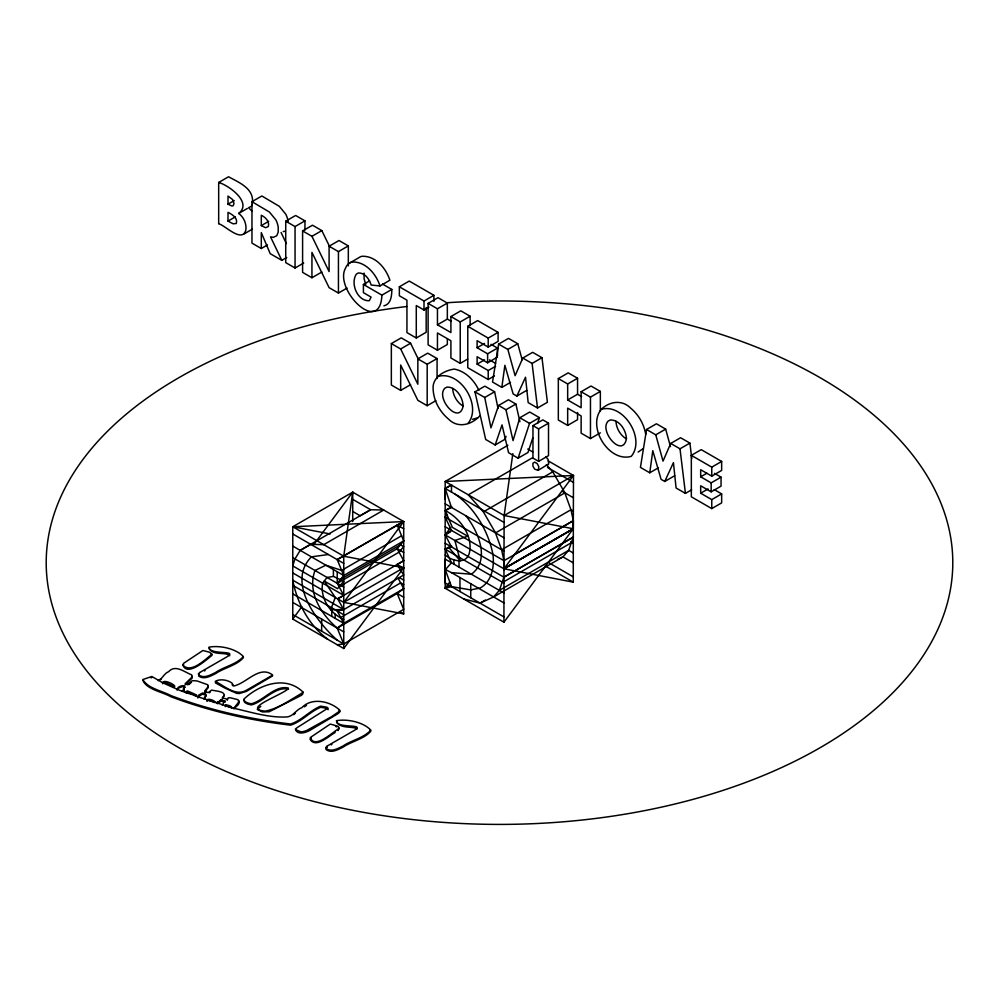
<?xml version="1.0" encoding="UTF-8"?>
<svg xmlns="http://www.w3.org/2000/svg" width="999" height="999" viewBox="0 0 999 999"><rect width="100%" height="100%" fill="white"/><g stroke="black" fill="none" stroke-linecap="round" stroke-linejoin="round"><path stroke-width="1.5" d="M503.933 616.907L445.179 582.991L445.179 559.115L503.933 593.031M503.933 570.354L504.145 515.521L512.824 453.658M573.276 530.319L573.501 475.487L548.264 460.914M564.66 492.42L570.953 509.752L573.326 520.666L573.276 582.142L503.933 568.793L503.971 560.701L501.598 549.787L495.317 532.467M514.535 554.582L573.326 520.666L573.276 528.758L503.933 622.177L445.179 588.261L445.179 481.481L507.867 445.292M573.326 520.666L503.971 560.701L503.933 622.177M292.769 619.08L292.769 526.76L343.743 556.193L403.708 567.744L343.743 648.513L292.769 619.08L301.835 606.718M219.093 702.497L217.357 703.171L217.357 702.022L219.068 701.685L220.891 699.687L225 701.136L225 702.272L220.891 700.836L219.093 702.497L219.093 701.36M382.555 284.091L391.808 289.435L381.918 295.142C379.982 336.388 333.716 289.211 345.492 268.244A25.737 14.86 60 0 1 351.923 262.013C365.572 261.263 376.123 273.951 379.995 285.939L389.897 280.22C386.014 268.244 375.462 255.557 361.813 256.293A25.737 14.86 60 0 0 358.891 257.68L349.001 263.386M391.808 289.435C391.82 295.417 391.096 304.283 383.903 305.819M445.154 569.88L451.486 562.762L445.179 549.2L450.499 546.141M185.502 692.432L187.263 690.883C214.723 702.21 174.588 689.747 173.389 687.1C179.383 686.875 164.123 678.433 162.5 682.629L151.823 676.485L142.795 679.557C147.977 688.536 161.838 690.709 170.941 695.604C209.365 710.139 249.812 719.155 290.572 724.013C301.611 720.641 309.765 710.551 320.654 706.168L326.011 707.042A3.347 1.936 0 0 1 328.009 708.104L297.365 727.472L295.367 729.033L295.716 729.645L301.448 732.067L306.368 730.669L331.606 716.67L339.66 711.101M364.111 273.102L364.098 278.721L365.721 284.578M522.177 359.777L517.744 343.718L508.516 338.386L498.626 344.093L492.519 382.018L501.835 387.387L504.882 365.284L513.149 393.931L516.858 396.066L526.748 390.347M670.491 446.64L665.659 429.108L656.43 423.788L646.54 429.495L640.434 467.407L649.75 472.789L652.797 450.686L661.063 479.32L664.772 481.456L674.662 475.749M292.769 572.927L343.743 602.36L403.708 613.898L403.708 521.578L352.722 492.145L343.743 556.193L343.743 648.513M217.607 703.808L217.357 703.171M493.593 596.952L499.338 590.384L503.933 577.185L573.276 537.15L568.681 550.349L562.949 556.905L493.593 596.952L480.057 603.121L463.673 598.938M229.733 655.744C225.662 651.535 213.986 655.943 209.228 648.913L209.266 647.814M537.537 423.464L539.448 417.657L529.72 412.038L519.83 417.757L513.049 440.609L505.969 409.752L498.563 405.469L490.959 427.859L484.727 397.49L474.975 391.858L484.865 386.151L494.617 391.783L498.051 408.491M339.21 728.383L338.211 726.335L330.307 724.063L310.314 737.524C314.76 749.824 333.079 731.605 339.21 728.383L337.924 730.569L337.924 729.42M474.975 391.858L485.676 439.473L495.167 444.955L502.035 424.9L508.578 452.697L518.094 458.191L529.557 423.376L539.448 417.657M532.767 437.974L527.984 452.485L518.094 458.191M506.043 436.376L505.057 439.248L495.167 444.955M185.14 684.902L192.195 678.034L191.671 675.998M252.272 204.233L251.448 206.206L248.601 207.73L252.223 211.326M516.858 396.066L525.524 377.21L528.171 402.597L537.512 407.992L547.402 402.272L541.982 357.704L532.679 352.335L522.789 358.042L515.109 375.711L507.854 349.425L498.626 344.093M691.77 458.479L689.897 443.106L680.594 437.737L670.704 443.444L663.024 461.113L655.769 434.827L646.54 429.495M664.772 481.456L673.438 462.599L676.086 487.999L685.426 493.381L691.608 489.81M357.28 728.82C351.448 725.948 341.97 728.945 336.638 722.477L337.075 721.153M198.913 674.313L198.739 676.123C203.996 679.982 210.564 676.073 215.584 673.613C224.113 667.757 236.551 665.559 243.369 657.704L243.306 657.067M300.2 550.374L310.714 544.33L323.776 544.655L383.728 510.039L370.666 509.715L300.2 550.374L294.967 558.928L292.769 565.909L343.743 595.342L337.662 598.851L343.743 609.615L403.708 574.999L397.177 564.485L403.708 560.726L397.177 548.701L403.708 540.896L397.177 525.024L403.708 521.578L343.743 602.36L403.708 567.744M503.933 583.116L445.179 549.2L451.486 546.915L445.179 534.877L451.486 530.407L445.179 517.22L446.903 514.547M314.573 543.543L352.722 492.145L352.722 521.59M503.846 568.756L573.276 528.758L504.145 515.521L445.179 481.481L573.501 475.487L503.933 568.793L573.276 528.758L503.933 568.793L445.179 534.877L450.686 527.46M455.282 494.268C474.775 508.079 488.236 530.906 492.932 554.333C494.505 566.608 491.945 581.555 480.144 588.024L470.741 589.897L451.486 586.625L445.179 588.261L449.712 582.167M182.18 690.958L184.228 689.71L183.329 688.898C187.712 684.852 181.081 685.102 178.509 687.225L176.973 690.022L178.022 688.224L182.755 686.538L184.99 687.399M188.786 684.64L191.496 682.242M186.301 693.119L187.263 692.02L196.066 695.716M194.855 695.828L233.791 708.266L239.285 701.286L237.812 699.662L230.394 697.777L228.247 697.839L227.21 700.311M295.617 729.882C298.114 735.476 306.83 732.392 310.976 729.72L337.362 714.06L339.66 712.237L339.722 710.127C330.269 701.111 311.651 697.09 301.885 707.642C296.316 709.527 293.306 716.196 287.325 716.92C269.106 718.006 251.361 712.187 233.791 708.266M538.161 470.342L538.861 466.683L537.125 463.561L534.64 462.125L532.917 463.249L532.917 466.121L534.652 469.143L538.161 470.342L548.763 463.836L548.051 459.315L545.766 456.855M231.219 707.629C233.416 706.505 225.312 703.771 225.05 705.669M225 701.136C221.728 702.734 224.7 704.258 222.14 704.982M203.696 698.85C205.207 696.99 208.304 693.031 202.597 693.006L198.726 695.067L198.838 697.165L197.765 697.901M204.82 691.895L208.229 687.649L207.755 685.913M244.318 699.812C242.445 702.871 249.188 704.77 251.586 704.882C263.711 701.71 275.374 685.851 288.486 689.235M478.908 390.384C474.313 380.307 465.534 371.241 454.345 369.093C444.543 370.317 432.405 377.135 433.091 388.536C433.441 400.287 439.523 411.551 448.464 419.031C457.842 428.758 471.778 424.875 479.982 415.684M601.236 409.353C586.763 427.235 609.203 462.849 631.268 456.343C645.878 438.648 623.264 402.784 601.236 409.353C609.602 401.273 622.052 399.463 630.631 408.091C638.598 414.647 644.018 424.188 645.716 434.353M222.265 698.988L224.325 695.354M252.547 201.411C253.159 187.887 238.124 182.155 228.571 176.761L218.681 182.467L218.681 223.913C224.3 224.438 242.033 243.793 245.854 230.032C246.653 223.701 243.831 217.245 238.711 213.436L247.365 208.441M467.957 423.476C482.579 405.781 459.965 369.917 437.937 376.486M643.281 448.551L638.136 452.072M161.226 678.683L160.689 679.732M198.838 696.028L197.765 696.765M293.656 714.735L295.354 713.186M183.666 664.435L182.904 665.109C187.288 677.16 206.618 659.64 212 655.332L211.388 654.258M310.314 738.673L311.076 737.986M205.27 697.115L204.758 698.763M205.419 696.815L206.181 695.966M214.236 702.572C217.495 701.111 205.444 696.952 206.88 701.111M260.801 706.305L257.267 709.465L262.4 711.937L269.181 711.775L301.598 695.217L302.872 693.781L302.522 692.357M398.289 578.471L403.708 588.698L397.177 593.481L337.225 628.096C321.178 614.397 306.955 592.095 314.997 570.491L325.874 565.197L341.646 570.392L401.598 535.776M228.009 204.158L231.78 205.994L233.167 205.769L234.003 203.559L232.767 199.688L228.009 196.054L228.009 204.158L234.191 200.599M267.482 244.942L261.301 248.514L251.96 243.132L251.96 201.686L261.85 195.979L279.345 206.356L285.776 214.198A15.509 8.954 60 0 1 288.099 221.553M228.009 221.104L233.117 223.801L236.263 223.514C238.162 217.969 232.143 214.435 228.009 212.362L228.009 221.104L235.427 216.82M243.706 234.141L252.36 229.146M261.301 225.599L265.584 227.71L268.331 226.523C269.792 221.541 265.484 217.22 261.301 215.272L261.301 225.599L268.719 221.316M303.708 263.012L295.055 268.007L285.726 262.625L285.726 221.179L295.617 215.472L304.945 220.854L304.945 230.07M285.726 221.179L295.055 226.573L304.945 220.854M321.828 272.04L311.938 277.747L302.597 272.365L302.597 230.919L312.487 225.212L321.828 230.607L329.745 246.878M302.597 230.919L311.938 236.313L321.828 230.607M261.301 248.514L261.301 232.605L270.205 253.659L281.805 260.352L286.75 257.505M311.938 236.313L329.096 271.578L329.096 246.229L338.998 240.509L348.326 245.904L348.326 265.859M329.096 246.229L338.436 251.611L348.326 245.904M311.938 277.747L311.938 252.372L329.096 287.662L338.436 293.057L347.09 288.049M379.995 285.939L371.166 285.052C369.443 279.295 364.91 272.615 358.216 272.977L356.331 274.151C350.125 283.516 357.417 301.373 369.293 300.711L371.091 297.09L363.411 292.657L363.411 284.465L369.593 280.894M426.173 307.555L426.173 332.28L416.283 337.999L406.943 332.605L406.943 300.15L399.35 295.766L399.35 286.788L409.24 281.069L433.903 295.304L433.903 301.298M399.35 286.788L424.013 301.024L433.903 295.304M447.34 338.761L447.34 344.505L437.45 350.212L428.109 344.83L428.109 303.384L437.999 297.677L447.34 303.072L447.34 319.068L437.45 324.775L437.45 308.778L447.34 303.072M416.283 337.999L416.283 305.544L424.013 310.002L428.958 307.155M410.577 384.69L400.674 390.397L391.346 385.015L391.346 343.581L401.236 337.862L410.577 343.256L418.494 359.528M437.45 324.775L450.911 332.542L450.911 316.546L460.801 310.839L470.129 316.221L470.129 325.437M391.346 343.581L400.674 348.963L410.577 343.256M450.911 316.546L460.239 321.94L470.129 316.221M494.393 375.961L488.211 379.533L467.782 367.732L467.782 326.298L477.672 320.579L498.101 332.38L498.101 341.358L488.211 347.078L477.122 340.671L477.122 347.739L487.612 353.796L497.502 348.089L497.502 355.569M400.674 348.963L417.844 384.228L417.844 358.878L427.734 353.159L437.075 358.554L437.075 378.509M417.844 358.878L427.185 364.26L437.075 358.554M467.782 326.298L488.211 338.087L498.101 332.38M477.122 347.739L484.54 343.456M437.45 350.212L437.45 332.967L450.911 340.746L450.911 357.992L460.239 363.374L467.657 359.091M497.502 357.068L487.612 362.787L477.122 356.73L477.122 364.136L484.54 359.852M507.854 349.425L517.744 343.718M400.674 390.397L400.674 365.022L417.844 400.312L427.185 405.706L435.839 400.711M477.122 364.136L488.211 370.542L495.629 366.258M522.789 358.042L532.092 363.424L541.982 357.704M501.835 387.387L510.489 382.392M484.727 397.49L494.617 391.783M498.563 405.469L508.454 399.762L515.871 404.046L519.905 421.678M330.194 533.966L292.769 526.76L352.722 492.145M577.559 412.5L577.559 419.68L567.669 425.399L558.329 420.005L558.329 378.571L568.219 372.864L577.559 378.246L577.559 394.243L567.669 399.962L567.669 383.953L577.559 378.246M505.969 409.752L515.871 404.046M567.669 399.962L581.131 407.729L581.131 391.733L591.021 386.014L600.349 391.408L600.349 411.363M532.954 425.611L542.844 419.892L548.513 423.176L548.513 455.656L538.623 461.363L532.954 458.091L532.954 425.611L538.623 428.883L548.513 423.176M581.131 391.733L590.459 397.115L600.349 391.408M451.635 484.715L445.179 488.436L451.486 507.467L445.179 510.514L452.372 527.36L467.707 536.213L454.882 540.484L460.252 560.826L449.063 547.789L451.735 546.253M343.743 595.342L337.225 583.329L343.743 575.511L337.225 559.64L397.177 525.024L403.708 528.783M142.994 680.581C146.928 689.535 162.175 691.857 170.941 696.74C209.365 711.288 249.812 720.291 290.572 725.162C301.611 721.79 309.765 711.688 320.654 707.304L326.011 708.179A3.347 1.936 0 0 1 328.009 709.24L328.134 709.727M532.467 457.767L468.294 494.817L483.391 511.875L495.541 532.904L564.897 492.857L552.747 471.84L546.366 464.622M451.773 506.718L445.179 510.514C460.339 518.206 473.788 536.538 469.13 553.883C465.497 564.735 451.648 560.839 445.179 554.982M158.329 680.681L158.816 679.944A3.796 2.198 0 0 1 160.152 679.37C161.763 679.12 164.41 673.101 168.744 671.565C175.524 664.123 184.715 672.339 191.671 674.849L192.195 676.885L185.14 683.753L187.487 684.727L192.283 680.644L197.103 680.956L207.755 684.765L208.229 686.513L204.633 691.183L208.204 692.632L211.638 690.109C215.647 691.133 228.821 691.483 222.265 697.851L227.21 699.175M403.708 540.896L343.743 575.511L292.769 546.078M340.497 579.408L400.449 544.792L403.708 546.603L399.063 552.172L339.111 586.788M567.669 425.399L567.669 408.154L581.131 415.921L581.131 433.166L590.459 438.561L600.349 432.842M204.47 670.941L205.095 670.579M483.391 511.875L552.747 471.84M445.179 534.877L450.524 531.805M337.662 598.851L403.708 560.726M184.241 688.711L183.329 690.034L184.228 690.858M216.533 681.443L215.297 682.804L224.812 688.036L236.751 693.393L239.51 693.493L246.403 691.395L272.577 675.898M504.145 515.521L573.501 475.487M210.377 691.882L209.428 692.757M655.769 434.827L665.659 429.108M340.684 617.519L400.636 582.904L403.708 584.677M403.708 588.698L343.743 623.314L337.225 628.096L343.743 643.955L403.708 609.34L397.177 593.481L403.708 597.24M217.008 703.346L217.357 702.022M231.893 707.904L225.687 705.881L225.25 706.693M501.598 549.787L570.953 509.752L573.364 511.138M670.704 443.444L680.007 448.813L689.897 443.106M445.179 588.261L450.524 585.189M649.75 472.789L658.403 467.794M691.333 455.357L701.223 449.65L721.653 461.438L721.653 470.429L711.763 476.136L700.674 469.73L700.674 476.81L711.163 482.867L721.053 477.147L721.053 486.138L711.163 491.845L700.674 485.789L700.674 493.206L711.763 499.612L721.653 493.893L721.653 502.884L711.763 508.591L691.333 496.803L691.333 455.357L711.763 467.157L721.653 461.438M573.276 537.15L503.933 577.185L445.179 543.269M502.672 582.392L572.027 542.357M499.338 590.384L568.681 550.349L573.276 552.996M480.057 603.121L485.389 600.037M700.674 476.81L706.855 473.239M306.468 705.394L304.383 706.83M700.674 493.206L708.091 488.923M331.231 744.867L331.88 744.505M326.323 747.864L327.31 747.302M326.236 748.189L326.149 749.675C331.406 753.533 337.974 749.637 342.982 747.177C351.511 741.308 363.961 739.123 370.779 731.268L370.229 729.695M337.225 559.64L403.708 521.578L292.769 526.76M477.847 417.769L472.49 419.355M557.529 559.378L562.949 556.905L573.276 562.874M238.711 213.436C252.759 202.273 228.346 185.14 218.681 182.467M162.5 683.766L164.535 682.03L174.088 686.575M151.061 677.821L151.823 677.622M283.254 231.631L285.414 231.106M303.334 731.842L301.448 732.067M547.015 464.847L548.051 464.635M327.759 639.285C308.891 625.174 297.115 603.109 292.769 580.182L343.743 609.615L337.225 610.976L343.743 623.314L292.769 593.881M343.743 609.615L330.694 609.727L335.277 597.464L324.275 581.031L337.525 588.673L343.743 581.231L333.404 576.423L327.073 577.459L322.615 583.141C319.942 597.976 330.007 613.661 343.743 619.293M328.346 554.507L311.426 556.855C286.101 582.23 317.32 622.539 337.225 640.184M337.225 644.755L343.743 643.955L292.769 614.522M451.486 586.625L445.179 569.442L451.486 572.639L471.341 574.225C490.984 559.952 477.822 530.519 465.859 515.759M215.272 702.522L208.029 700.299L207.28 700.886M198.726 696.203L202.597 694.143L206.206 695.329M335.889 726.573L336.863 726.897M205.032 692.557L205.757 692.794M162.5 682.629L173.351 687.587M251.96 201.686L269.455 212.063L275.886 219.905A15.509 8.954 60 0 1 278.209 227.273L278.184 232.18L276.76 235.752L273.364 237.35L270.529 236.85L281.805 260.352M428.109 303.384L437.45 308.778M558.329 378.571L567.669 383.953M447.34 319.068L451.373 321.391M490.946 344.305L497.502 348.089M577.559 394.243L581.593 396.578M714.497 473.364L721.053 477.147M363.411 284.465L381.918 295.142M489.473 359.852L495.641 363.411M714.26 489.622L721.653 493.893M519.83 417.757L529.557 423.376M527.734 449.063L532.692 451.923M547.539 467.445L573.476 482.417M562.674 491.583L573.414 497.777M570.754 541.62L573.276 543.081M504.12 522.465L445.179 488.436L451.486 485.127L451.486 492.07M549.4 563.074L573.276 576.86M445.179 503.821L504.058 537.812M545.154 565.909L573.276 582.142M445.179 517.22L504.008 551.173M445.179 526.773L503.971 560.701M352.722 499.35L370.666 509.715L360.164 515.759L352.722 511.463M451.486 572.639L503.933 602.921M403.708 552.472L397.177 548.701L337.225 583.329L337.225 571.74M397.177 564.485L403.708 568.256M399.488 577.697L403.708 580.132M292.769 533.966L343.743 563.399M400.312 611.937L403.708 613.898M292.769 557.654L343.743 587.087M292.769 585.314L343.743 614.747M292.769 602.422L343.743 631.855M238.399 701.148C241.521 703.621 234.34 707.667 233.891 708.853M626.148 438.786C620.204 435.089 616.283 428.259 615.971 421.278M462.837 405.906C456.905 402.222 452.972 395.379 452.659 388.411M338.986 710.052L339.722 711.276M219.88 700.898L219.792 701.885M281.081 232.517L286.388 243.581M310.077 739.297C315.821 748.95 329.096 735.576 335.09 732.567L335.09 731.43M232.317 684.49L232.567 685.614M680.007 448.813L685.426 493.381M532.092 363.424L537.512 407.992M445.179 499.25L445.179 489.822M711.763 467.157L711.763 476.136M711.763 499.612L711.763 508.591M711.163 482.867L711.163 491.845M590.459 397.115L590.459 438.561M538.623 428.883L538.623 461.363M488.211 338.087L488.211 347.078M488.211 370.542L488.211 379.533M487.612 353.796L487.612 362.787M470.741 583.753L470.741 597.739M460.239 321.94L460.239 363.374M459.965 577.534L459.965 591.52M459.028 561.088L459.028 567.12M453.871 559.915L453.871 564.135M427.185 364.26L427.185 405.706M424.013 301.024L424.013 310.002M338.436 251.611L338.436 293.057M335.152 614.323L335.152 618.356M333.404 569.53L333.404 576.423M331.78 611.188L331.78 616.408M321.653 619.105L321.653 631.193M295.055 226.573L295.055 268.007M225.687 704.745L225.687 705.881M220.891 699.687L220.891 700.836M447.028 302.747A453.296 261.713 0 0 1 920.878 659.165A453.296 261.713 0 0 1 152.71 731.231A453.296 261.713 0 0 1 406.73 306.518M199.9 672.439L198.351 673.863L198.739 674.974C203.996 678.833 210.564 674.937 215.584 672.477C224.113 666.608 236.551 664.422 243.369 656.568C235.764 648.376 219.593 645.204 209.003 647.14L209.228 647.777C210.452 655.394 239.335 649.6 226.548 657.055L199.9 672.439M327.31 745.991L325.761 747.427L326.149 748.538C331.406 752.397 337.974 748.488 342.982 746.028C351.511 740.172 363.961 737.974 370.779 730.119C363.174 721.94 347.003 718.756 336.413 720.691L336.638 721.328C337.862 728.958 366.745 723.164 353.958 730.606L327.31 745.991M232.567 684.477L233.666 686.026C246.815 683.254 259.478 664.797 272.715 675.062L246.403 690.259C235.502 696.628 224.375 685.888 215.247 681.343C220.092 678.583 227.947 679.832 232.317 683.353L232.567 684.477M182.755 664.922C190.809 674.113 205.02 659.502 212 654.183L209.453 652.197L202.897 650.511L183.666 663.286L182.755 664.922M463.149 405.881C459.328 425.999 435.164 398.027 444.88 388.199L447.115 387.063C456.481 387.05 462.737 397.315 463.149 405.881M626.448 438.748C622.627 458.878 598.476 430.894 608.191 421.066L610.426 419.93C619.792 419.93 626.048 430.182 626.448 438.748M302.934 691.995L302.872 692.632C290.996 699.288 278.796 708.566 265.11 711.151C240.946 708.828 282.23 695.079 288.187 688.723L288.486 688.099C275.374 684.702 263.711 700.574 251.586 703.733C248.888 703.646 243.681 702.097 243.906 699.088C259.44 684.377 285.464 675.099 302.934 691.995"/></g></svg>
